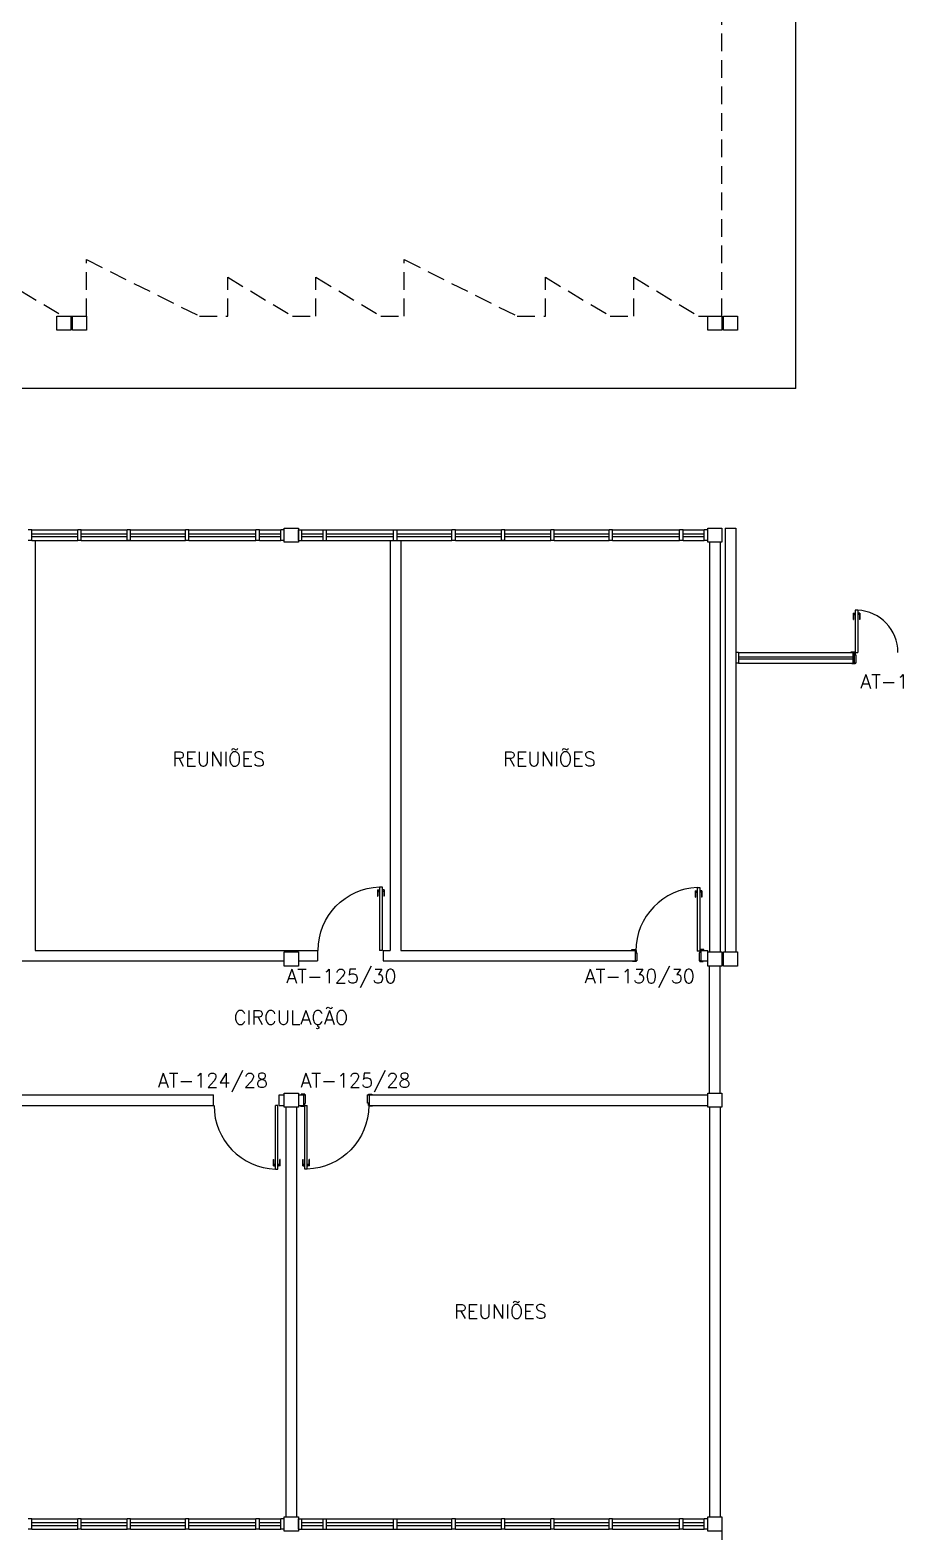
# Model space of a CAD drawing. Header units: millimetres. Extents: x 2069 to 2250, y 1124 to 1284.
# Drawn here: x 2190.05 to 2202.35, y 1149.87 to 1171.13 of the extents above; entities that cross this region are included whole.
import ezdxf

# ---------------------------------------------------------------- set-up
doc = ezdxf.new("R2010")
doc.units = ezdxf.units.MM
doc.linetypes.add('HIDDEN', pattern=[0.375, 0.25, -0.125])
for name, color, linetype in [('3', 3, 'Continuous'), ('ALV', 2, 'Continuous'), ('ENDEREÇO', 2, 'Continuous'), ('JANELA', 1, 'Continuous'), ('MACANETA', 1, 'Continuous'), ('MARCO', 2, 'Continuous'), ('PAVIMENTO', 1, 'Continuous'), ('PILARES', 3, 'Continuous'), ('PORTA', 2, 'Continuous'), ('PROJ', 1, 'HIDDEN'), ('TEXTO', 2, 'Continuous')]:
    doc.layers.add(name, color=color, linetype=linetype)
doc.styles.add('UNB-100', font='simplex.shx', dxfattribs={"height": 0.2})

# ---------------------------------------------------------------- blocks, each defined once
blk = doc.blocks.new('DOOR-60')
at = {"layer": 'MACANETA', "color": 1}
for p, q in [((-0.08, -0.555), (-0.08, -0.465)), ((-0.08, -0.465), (-0.075, -0.465)), ((-0.08, -0.555), (-0.053, -0.555)), ((-0.075, -0.555), (-0.075, -0.465)), ((-0.075, -0.535), (-0.053, -0.535)), ((-0.053, -0.528), (-0.05, -0.528)), ((-0.053, -0.563), (-0.053, -0.528)), ((-0.053, -0.563), (-0.05, -0.563)), ((-0.012, -0.528), (-0.015, -0.528)), ((-0.012, -0.563), (-0.015, -0.563)), ((-0.012, -0.563), (-0.012, -0.528)), ((0.01, -0.535), (-0.012, -0.535)), ((0.015, -0.555), (-0.012, -0.555)), ((0.01, -0.555), (0.01, -0.465)), ((0.015, -0.465), (0.01, -0.465)), ((0.015, -0.555), (0.015, -0.465))]:
    blk.add_line(p, q, dxfattribs=at)
at = {"layer": 'PORTA'}
for p, q in [((-0.05, -0.6), (-0.05, 0)), ((-0.015, 0), (-0.05, 0)), ((-0.015, -0.6), (-0.015, 0)), ((-0.05, -0.6), (-0.015, -0.6))]:
    blk.add_line(p, q, dxfattribs=at)
at = {"layer": 'PORTA', "color": 1}
blk.add_arc((-0.02, 0), 0.6, 180, 267.134, dxfattribs=at)
blk = doc.blocks.new('BRISEPRJ')
at = {"layer": 'PROJ'}
for p, q in [((0, 0), (0, 0.8)), ((0, 0.8), (1.6, 0)), ((2, 0), (2, 0.55)), ((2, 0.55), (2.917, 0)), ((3.25, 0), (3.25, 0.55)), ((3.25, 0.55), (4.167, 0)), ((1.6, 0), (2, 0)), ((2.917, 0), (3.25, 0)), ((4.167, 0), (4.5, 0))]:
    blk.add_line(p, q, dxfattribs=at)
blk = doc.blocks.new('DOOR-90')
at = {"color": 1}
blk.add_arc((-0.02, 0), 0.9, 180, 268.0898, dxfattribs=at)
at = {"layer": 'MACANETA', "color": 1}
for p, q in [((-0.08, -0.855), (-0.08, -0.765)), ((-0.08, -0.765), (-0.075, -0.765)), ((-0.075, -0.855), (-0.075, -0.765)), ((-0.075, -0.835), (-0.053, -0.835)), ((-0.053, -0.828), (-0.05, -0.828)), ((-0.053, -0.863), (-0.053, -0.828)), ((-0.012, -0.828), (-0.015, -0.828)), ((-0.012, -0.863), (-0.012, -0.828)), ((0.01, -0.835), (-0.012, -0.835)), ((0.01, -0.855), (0.01, -0.765)), ((0.015, -0.765), (0.01, -0.765)), ((0.015, -0.855), (0.015, -0.765)), ((-0.08, -0.855), (-0.053, -0.855)), ((-0.053, -0.863), (-0.05, -0.863)), ((-0.012, -0.863), (-0.015, -0.863)), ((0.015, -0.855), (-0.012, -0.855))]:
    blk.add_line(p, q, dxfattribs=at)
at = {"layer": 'PORTA'}
for p, q in [((-0.05, -0.9), (-0.05, 0)), ((-0.015, 0), (-0.05, 0)), ((-0.015, -0.9), (-0.015, 0)), ((-0.05, -0.9), (-0.015, -0.9))]:
    blk.add_line(p, q, dxfattribs=at)
blk = doc.blocks.new('DOOR90')
at = {"layer": 'MACANETA'}
for p, q in [((-0.015, -0.755), (-0.01, -0.755)), ((-0.015, -0.845), (-0.015, -0.755)), ((-0.015, -0.845), (0.012, -0.845)), ((-0.01, -0.845), (-0.01, -0.755)), ((-0.01, -0.825), (0.012, -0.825)), ((0.012, -0.853), (0.012, -0.818)), ((0.012, -0.818), (0.015, -0.818)), ((0.053, -0.818), (0.05, -0.818)), ((0.053, -0.853), (0.053, -0.818)), ((0.075, -0.825), (0.053, -0.825)), ((0.08, -0.845), (0.053, -0.845)), ((0.08, -0.755), (0.075, -0.755)), ((0.075, -0.845), (0.075, -0.755)), ((0.08, -0.845), (0.08, -0.755)), ((0.012, -0.853), (0.015, -0.853)), ((0.053, -0.853), (0.05, -0.853))]:
    blk.add_line(p, q, dxfattribs=at)
at = {"layer": 'PORTA'}
for p, q in [((0.015, -0.89), (0.015, 0.01)), ((0.015, 0.01), (0.05, 0.01)), ((0.05, -0.89), (0.05, 0.01)), ((0.05, -0.89), (0.015, -0.89))]:
    blk.add_line(p, q, dxfattribs=at)
at = {"layer": 'PORTA', "color": 1}
blk.add_arc((0.02, 0.01), 0.9, 271.9102, 0, dxfattribs=at)

msp = doc.modelspace()

# ---------------------------------------------------------------- linework, layer by layer
at = {"layer": 'ALV'}
for p, q in [((2199.89825, 1164.08127), (2199.89825, 1158.08127)), ((2199.89825, 1164.08127), (2200.04825, 1164.08127)), ((2200.04825, 1164.08127), (2200.04825, 1158.08127)), ((2190.12825, 1163.90627), (2190.12825, 1158.10277)), ((2195.15325, 1163.90627), (2195.15325, 1158.10277)), ((2195.30325, 1163.90627), (2195.30325, 1158.10277)), ((2199.67825, 1163.88127), (2199.67825, 1158.08127)), ((2199.82825, 1163.88127), (2199.82825, 1158.08127)), ((2201.72574, 1162.32047), (2201.72574, 1162.17047)), ((2201.72574, 1162.17047), (2201.72574, 1162.32047)), ((2201.72574, 1162.17047), (2201.72574, 1162.32047)), ((2201.72574, 1162.32047), (2201.72574, 1162.17047)), ((2190.12825, 1158.10277), (2194.12325, 1158.10277)), ((2193.85325, 1158.08127), (2193.85325, 1157.88127)), ((2194.12325, 1158.10277), (2194.12325, 1157.95277)), ((2195.05325, 1158.10277), (2195.05325, 1157.95277)), ((2195.05325, 1158.10277), (2195.15325, 1158.10277)), ((2195.30325, 1158.10277), (2198.62325, 1158.10277)), ((2198.62325, 1158.10277), (2198.62325, 1157.95277)), ((2199.55325, 1158.10277), (2199.55325, 1157.95277)), ((2199.55325, 1158.10277), (2199.65325, 1158.10277)), ((2199.65325, 1158.08127), (2199.65325, 1158.10277)), ((2189.87825, 1157.95277), (2193.65325, 1157.95277)), ((2193.85325, 1157.95277), (2194.12325, 1157.95277)), ((2195.05325, 1157.95277), (2198.62325, 1157.95277)), ((2199.55325, 1157.95277), (2199.65325, 1157.95277)), ((2199.67825, 1156.08127), (2199.67825, 1157.88127)), ((2199.82825, 1156.08127), (2199.82825, 1157.88127)), ((2187.85325, 1156.05627), (2192.64968, 1156.05627)), ((2187.85325, 1155.90627), (2192.64968, 1155.90627)), ((2192.64968, 1155.90627), (2192.64968, 1156.05627)), ((2193.57968, 1155.90627), (2193.57968, 1156.05627)), ((2193.57968, 1156.05627), (2193.65325, 1156.05627)), ((2193.57968, 1155.90627), (2193.65325, 1155.90627)), ((2193.85325, 1156.05627), (2193.92968, 1156.05627)), ((2193.85325, 1155.90627), (2193.92968, 1155.90627)), ((2193.92968, 1155.90627), (2193.92968, 1156.05627)), ((2194.85968, 1156.05627), (2199.65325, 1156.05627)), ((2194.85968, 1155.90627), (2194.85968, 1156.05627)), ((2194.85968, 1155.90627), (2199.65325, 1155.90627)), ((2193.67968, 1150.08127), (2193.67968, 1155.88127)), ((2193.82968, 1150.08127), (2193.82968, 1155.88127)), ((2199.67825, 1155.88127), (2199.67825, 1150.08127)), ((2199.82825, 1155.88127), (2199.82825, 1150.08127))]:
    msp.add_line(p, q, dxfattribs=at)
at = {"layer": 'JANELA', "color": 3}
for p, q in [((2190.07825, 1164.05627), (2190.02825, 1164.05627)), ((2190.07825, 1163.90627), (2190.07825, 1164.05627)), ((2190.77825, 1164.05627), (2190.72825, 1164.05627)), ((2190.72825, 1163.90627), (2190.72825, 1164.05627)), ((2190.77825, 1163.90627), (2190.77825, 1164.05627)), ((2191.42825, 1163.90627), (2191.42825, 1164.05627)), ((2191.47825, 1164.05627), (2191.42825, 1164.05627)), ((2191.47825, 1163.90627), (2191.47825, 1164.05627)), ((2192.25325, 1163.90627), (2192.25325, 1164.05627)), ((2192.30325, 1164.05627), (2192.25325, 1164.05627)), ((2192.30325, 1163.90627), (2192.30325, 1164.05627)), ((2193.30325, 1164.05627), (2193.25325, 1164.05627)), ((2193.25325, 1163.90627), (2193.25325, 1164.05627)), ((2193.30325, 1163.90627), (2193.30325, 1164.05627)), ((2193.65325, 1164.05627), (2193.60325, 1164.05627)), ((2193.60325, 1163.90627), (2193.60325, 1164.05627)), ((2193.65325, 1163.90627), (2193.65325, 1164.05627)), ((2193.85325, 1164.05627), (2193.90325, 1164.05627)), ((2193.85325, 1163.90627), (2193.85325, 1164.05627)), ((2193.90325, 1163.90627), (2193.90325, 1164.05627)), ((2194.20325, 1163.90627), (2194.20325, 1164.05627)), ((2194.20325, 1164.05627), (2194.25325, 1164.05627)), ((2194.25325, 1163.90627), (2194.25325, 1164.05627)), ((2195.20325, 1164.05627), (2195.25325, 1164.05627)), ((2195.20325, 1163.90627), (2195.20325, 1164.05627)), ((2195.25325, 1163.90627), (2195.25325, 1164.05627)), ((2196.02825, 1163.90627), (2196.02825, 1164.05627)), ((2196.07825, 1164.05627), (2196.02825, 1164.05627)), ((2196.07825, 1163.90627), (2196.07825, 1164.05627)), ((2196.77825, 1164.05627), (2196.72825, 1164.05627)), ((2196.72825, 1163.90627), (2196.72825, 1164.05627)), ((2196.77825, 1163.90627), (2196.77825, 1164.05627)), ((2197.47825, 1164.05627), (2197.42825, 1164.05627)), ((2197.42825, 1163.90627), (2197.42825, 1164.05627)), ((2197.47825, 1163.90627), (2197.47825, 1164.05627)), ((2198.25325, 1163.90627), (2198.25325, 1164.05627)), ((2198.30325, 1164.05627), (2198.25325, 1164.05627)), ((2198.30325, 1163.90627), (2198.30325, 1164.05627)), ((2199.30325, 1164.05627), (2199.25325, 1164.05627)), ((2199.25325, 1163.90627), (2199.25325, 1164.05627)), ((2199.30325, 1163.90627), (2199.30325, 1164.05627)), ((2199.65325, 1164.05627), (2199.60325, 1164.05627)), ((2199.60325, 1163.90627), (2199.60325, 1164.05627)), ((2199.65325, 1163.90627), (2199.65325, 1164.05627)), ((2190.07825, 1163.90627), (2190.02825, 1163.90627)), ((2190.77825, 1163.90627), (2190.72825, 1163.90627)), ((2191.42475, 1163.90627), (2191.48175, 1163.90627)), ((2191.47825, 1163.90627), (2191.42825, 1163.90627)), ((2191.44815, 1163.90627), (2191.45835, 1163.90627)), ((2192.30325, 1163.90627), (2192.25325, 1163.90627)), ((2193.30325, 1163.90627), (2193.25325, 1163.90627)), ((2193.65325, 1163.90627), (2193.60325, 1163.90627)), ((2193.85325, 1163.90627), (2193.90325, 1163.90627)), ((2194.20325, 1163.90627), (2194.25325, 1163.90627)), ((2195.20325, 1163.90627), (2195.25325, 1163.90627)), ((2196.07825, 1163.90627), (2196.02825, 1163.90627)), ((2196.72475, 1163.90627), (2196.78175, 1163.90627)), ((2196.77825, 1163.90627), (2196.72825, 1163.90627)), ((2196.74815, 1163.90627), (2196.75835, 1163.90627)), ((2197.47825, 1163.90627), (2197.42825, 1163.90627)), ((2198.30325, 1163.90627), (2198.25325, 1163.90627)), ((2199.30325, 1163.90627), (2199.25325, 1163.90627)), ((2199.65325, 1163.90627), (2199.60325, 1163.90627)), ((2201.72574, 1162.32047), (2201.70574, 1162.32047)), ((2201.70574, 1162.32047), (2201.70574, 1162.17047)), ((2201.70574, 1162.32047), (2201.70574, 1162.17047)), ((2201.72574, 1162.32047), (2201.70574, 1162.32047)), ((2201.70574, 1162.17047), (2201.72574, 1162.17047)), ((2201.70574, 1162.17047), (2201.72574, 1162.17047)), ((2190.07825, 1150.05627), (2190.02825, 1150.05627)), ((2190.07825, 1149.90627), (2190.07825, 1150.05627)), ((2190.72825, 1149.90627), (2190.72825, 1150.05627)), ((2190.77825, 1150.05627), (2190.72825, 1150.05627)), ((2190.77825, 1149.90627), (2190.77825, 1150.05627)), ((2191.42825, 1149.90627), (2191.42825, 1150.05627)), ((2191.47825, 1150.05627), (2191.42825, 1150.05627)), ((2191.47825, 1149.90627), (2191.47825, 1150.05627)), ((2192.25325, 1149.90627), (2192.25325, 1150.05627)), ((2192.30325, 1150.05627), (2192.25325, 1150.05627)), ((2192.30325, 1149.90627), (2192.30325, 1150.05627)), ((2193.25325, 1149.90627), (2193.25325, 1150.05627)), ((2193.30325, 1150.05627), (2193.25325, 1150.05627)), ((2193.30325, 1149.90627), (2193.30325, 1150.05627)), ((2193.60325, 1149.90627), (2193.60325, 1150.05627)), ((2193.65325, 1150.05627), (2193.60325, 1150.05627)), ((2193.65325, 1149.90627), (2193.65325, 1150.05627)), ((2193.85325, 1150.05627), (2193.90325, 1150.05627)), ((2193.85325, 1149.90627), (2193.85325, 1150.05627)), ((2193.90325, 1149.90627), (2193.90325, 1150.05627)), ((2194.20325, 1149.90627), (2194.20325, 1150.05627)), ((2194.20325, 1150.05627), (2194.25325, 1150.05627)), ((2194.25325, 1149.90627), (2194.25325, 1150.05627)), ((2195.20325, 1149.90627), (2195.20325, 1150.05627)), ((2195.20325, 1150.05627), (2195.25325, 1150.05627)), ((2195.25325, 1149.90627), (2195.25325, 1150.05627)), ((2196.02825, 1149.90627), (2196.02825, 1150.05627)), ((2196.07825, 1150.05627), (2196.02825, 1150.05627)), ((2196.07825, 1149.90627), (2196.07825, 1150.05627)), ((2196.72825, 1149.90627), (2196.72825, 1150.05627)), ((2196.77825, 1150.05627), (2196.72825, 1150.05627)), ((2196.77825, 1149.90627), (2196.77825, 1150.05627)), ((2197.47825, 1150.05627), (2197.42825, 1150.05627)), ((2197.42825, 1149.90627), (2197.42825, 1150.05627)), ((2197.47825, 1149.90627), (2197.47825, 1150.05627)), ((2198.25325, 1149.90627), (2198.25325, 1150.05627)), ((2198.30325, 1150.05627), (2198.25325, 1150.05627)), ((2198.30325, 1149.90627), (2198.30325, 1150.05627)), ((2199.25325, 1149.90627), (2199.25325, 1150.05627)), ((2199.30325, 1150.05627), (2199.25325, 1150.05627)), ((2199.30325, 1149.90627), (2199.30325, 1150.05627)), ((2199.60325, 1149.90627), (2199.60325, 1150.05627)), ((2199.65325, 1150.05627), (2199.60325, 1150.05627)), ((2199.65325, 1149.90627), (2199.65325, 1150.05627)), ((2190.07825, 1149.90627), (2190.02825, 1149.90627)), ((2190.77825, 1149.90627), (2190.72825, 1149.90627)), ((2191.47825, 1149.90627), (2191.42825, 1149.90627)), ((2192.30325, 1149.90627), (2192.25325, 1149.90627)), ((2193.30325, 1149.90627), (2193.25325, 1149.90627)), ((2193.65325, 1149.90627), (2193.60325, 1149.90627)), ((2193.85325, 1149.90627), (2193.90325, 1149.90627)), ((2194.20325, 1149.90627), (2194.25325, 1149.90627)), ((2195.20325, 1149.90627), (2195.25325, 1149.90627)), ((2196.07825, 1149.90627), (2196.02825, 1149.90627)), ((2196.77825, 1149.90627), (2196.72825, 1149.90627)), ((2197.47825, 1149.90627), (2197.42825, 1149.90627)), ((2198.30325, 1149.90627), (2198.25325, 1149.90627)), ((2199.30325, 1149.90627), (2199.25325, 1149.90627)), ((2199.65325, 1149.90627), (2199.60325, 1149.90627))]:
    msp.add_line(p, q, dxfattribs=at)
at = {"layer": 'JANELA', "color": 1}
for p, q in [((2190.07825, 1164.05627), (2190.72825, 1164.05627)), ((2190.07825, 1164.00127), (2190.72825, 1164.00127)), ((2190.77825, 1164.05627), (2191.42825, 1164.05627)), ((2190.77825, 1164.00127), (2191.42825, 1164.00127)), ((2191.47825, 1164.05627), (2192.25325, 1164.05627)), ((2191.47825, 1164.00127), (2192.25325, 1164.00127)), ((2192.30325, 1164.05627), (2193.25325, 1164.05627)), ((2192.30325, 1164.00127), (2193.25325, 1164.00127)), ((2193.30325, 1164.05627), (2193.60325, 1164.05627)), ((2193.30325, 1164.00127), (2193.60325, 1164.00127)), ((2193.90325, 1164.05627), (2194.20325, 1164.05627)), ((2193.90325, 1164.00127), (2194.20325, 1164.00127)), ((2194.25325, 1164.05627), (2195.20325, 1164.05627)), ((2194.25325, 1164.00127), (2195.20325, 1164.00127)), ((2195.25325, 1164.05627), (2196.02825, 1164.05627)), ((2195.25325, 1164.00127), (2196.02825, 1164.00127)), ((2196.07825, 1164.05627), (2196.72825, 1164.05627)), ((2196.07825, 1164.00127), (2196.72825, 1164.00127)), ((2196.77825, 1164.05627), (2197.42825, 1164.05627)), ((2196.77825, 1164.00127), (2197.42825, 1164.00127)), ((2197.47825, 1164.05627), (2198.25325, 1164.05627)), ((2197.47825, 1164.00127), (2198.25325, 1164.00127)), ((2198.30325, 1164.05627), (2199.25325, 1164.05627)), ((2198.30325, 1164.00127), (2199.25325, 1164.00127)), ((2199.30325, 1164.05627), (2199.60325, 1164.05627)), ((2199.30325, 1164.00127), (2199.60325, 1164.00127)), ((2190.07825, 1163.96127), (2190.72825, 1163.96127)), ((2190.07825, 1163.90627), (2190.72825, 1163.90627)), ((2190.77825, 1163.96127), (2191.42825, 1163.96127)), ((2190.77825, 1163.90627), (2191.42825, 1163.90627)), ((2191.47825, 1163.96127), (2192.25325, 1163.96127)), ((2191.47825, 1163.90627), (2192.25325, 1163.90627)), ((2192.30325, 1163.96127), (2193.25325, 1163.96127)), ((2192.30325, 1163.90627), (2193.25325, 1163.90627)), ((2193.30325, 1163.96127), (2193.60325, 1163.96127)), ((2193.30325, 1163.90627), (2193.60325, 1163.90627)), ((2193.90325, 1163.96127), (2194.20325, 1163.96127)), ((2193.90325, 1163.90627), (2194.20325, 1163.90627)), ((2194.25325, 1163.96127), (2195.20325, 1163.96127)), ((2194.25325, 1163.90627), (2195.20325, 1163.90627)), ((2195.25325, 1163.96127), (2196.02825, 1163.96127)), ((2195.25325, 1163.90627), (2196.02825, 1163.90627)), ((2196.07825, 1163.96127), (2196.72825, 1163.96127)), ((2196.07825, 1163.90627), (2196.72825, 1163.90627)), ((2196.77825, 1163.96127), (2197.42825, 1163.96127)), ((2196.77825, 1163.90627), (2197.42825, 1163.90627)), ((2197.47825, 1163.96127), (2198.25325, 1163.96127)), ((2197.47825, 1163.90627), (2198.25325, 1163.90627)), ((2198.30325, 1163.96127), (2199.25325, 1163.96127)), ((2198.30325, 1163.90627), (2199.25325, 1163.90627)), ((2199.30325, 1163.96127), (2199.60325, 1163.96127)), ((2199.30325, 1163.90627), (2199.60325, 1163.90627)), ((2190.07825, 1150.05627), (2190.72825, 1150.05627)), ((2190.07825, 1150.00127), (2190.72825, 1150.00127)), ((2190.07825, 1149.96127), (2190.72825, 1149.96127)), ((2190.77825, 1150.05627), (2191.42825, 1150.05627)), ((2190.77825, 1150.00127), (2191.42825, 1150.00127)), ((2190.77825, 1149.96127), (2191.42825, 1149.96127)), ((2191.47825, 1150.05627), (2192.25325, 1150.05627)), ((2191.47825, 1150.00127), (2192.25325, 1150.00127)), ((2191.47825, 1149.96127), (2192.25325, 1149.96127)), ((2192.30325, 1150.05627), (2193.25325, 1150.05627)), ((2192.30325, 1150.00127), (2193.25325, 1150.00127)), ((2192.30325, 1149.96127), (2193.25325, 1149.96127)), ((2193.30325, 1150.05627), (2193.60325, 1150.05627)), ((2193.30325, 1150.00127), (2193.60325, 1150.00127)), ((2193.30325, 1149.96127), (2193.60325, 1149.96127)), ((2193.90325, 1150.05627), (2194.20325, 1150.05627)), ((2193.90325, 1150.00127), (2194.20325, 1150.00127)), ((2193.90325, 1149.96127), (2194.20325, 1149.96127)), ((2194.25325, 1150.05627), (2195.20325, 1150.05627)), ((2194.25325, 1150.00127), (2195.20325, 1150.00127)), ((2194.25325, 1149.96127), (2195.20325, 1149.96127)), ((2195.25325, 1150.05627), (2196.02825, 1150.05627)), ((2195.25325, 1150.00127), (2196.02825, 1150.00127)), ((2195.25325, 1149.96127), (2196.02825, 1149.96127)), ((2196.07825, 1150.05627), (2196.72825, 1150.05627)), ((2196.07825, 1150.00127), (2196.72825, 1150.00127)), ((2196.07825, 1149.96127), (2196.72825, 1149.96127)), ((2196.77825, 1150.05627), (2197.42825, 1150.05627)), ((2196.77825, 1150.00127), (2197.42825, 1150.00127)), ((2196.77825, 1149.96127), (2197.42825, 1149.96127)), ((2197.47825, 1150.05627), (2198.25325, 1150.05627)), ((2197.47825, 1150.00127), (2198.25325, 1150.00127)), ((2197.47825, 1149.96127), (2198.25325, 1149.96127)), ((2198.30325, 1150.05627), (2199.25325, 1150.05627)), ((2198.30325, 1150.00127), (2199.25325, 1150.00127)), ((2198.30325, 1149.96127), (2199.25325, 1149.96127)), ((2199.30325, 1150.05627), (2199.60325, 1150.05627)), ((2199.30325, 1150.00127), (2199.60325, 1150.00127)), ((2199.30325, 1149.96127), (2199.60325, 1149.96127)), ((2190.07825, 1149.90627), (2190.72825, 1149.90627)), ((2190.77825, 1149.90627), (2191.42825, 1149.90627)), ((2191.47825, 1149.90627), (2192.25325, 1149.90627)), ((2192.30325, 1149.90627), (2193.25325, 1149.90627)), ((2193.30325, 1149.90627), (2193.60325, 1149.90627)), ((2193.90325, 1149.90627), (2194.20325, 1149.90627)), ((2194.25325, 1149.90627), (2195.20325, 1149.90627)), ((2195.25325, 1149.90627), (2196.02825, 1149.90627)), ((2196.07825, 1149.90627), (2196.72825, 1149.90627)), ((2196.77825, 1149.90627), (2197.42825, 1149.90627)), ((2197.47825, 1149.90627), (2198.25325, 1149.90627)), ((2198.30325, 1149.90627), (2199.25325, 1149.90627)), ((2199.30325, 1149.90627), (2199.60325, 1149.90627))]:
    msp.add_line(p, q, dxfattribs=at)
at = {"layer": 'JANELA'}
for p, q in [((2200.08825, 1162.32047), (2201.70574, 1162.32047)), ((2200.08825, 1162.32047), (2201.70574, 1162.32047)), ((2200.08825, 1162.26047), (2201.70574, 1162.26047)), ((2200.08825, 1162.26047), (2201.70574, 1162.26047)), ((2200.08825, 1162.23047), (2201.70574, 1162.23047)), ((2200.08825, 1162.23047), (2201.70574, 1162.23047)), ((2200.08825, 1162.17047), (2201.70574, 1162.17047)), ((2200.08825, 1162.17047), (2201.70574, 1162.17047))]:
    msp.add_line(p, q, dxfattribs=at)
at = {"layer": 'MARCO'}
for p, q in [((2201.68074, 1162.32047), (2201.68074, 1162.33047)), ((2201.68074, 1162.33047), (2201.73074, 1162.33047)), ((2201.72574, 1162.32047), (2201.73074, 1162.32047)), ((2201.73074, 1162.33047), (2201.73074, 1162.32047)), ((2201.73074, 1162.32047), (2201.74074, 1162.32047)), ((2201.74074, 1162.32047), (2201.74074, 1162.28547)), ((2201.74074, 1162.28547), (2201.75074, 1162.28547)), ((2201.75074, 1162.28547), (2201.75074, 1162.17047)), ((2201.69074, 1162.16047), (2201.69074, 1162.17047)), ((2201.74074, 1162.16047), (2201.69074, 1162.16047)), ((2201.72574, 1162.17047), (2201.74074, 1162.17047)), ((2201.75074, 1162.17047), (2201.74074, 1162.17047)), ((2201.74074, 1162.17047), (2201.74074, 1162.16047)), ((2198.57825, 1158.10277), (2198.57825, 1158.11277)), ((2198.57825, 1158.11277), (2198.62825, 1158.11277)), ((2198.62325, 1158.10277), (2198.62825, 1158.10277)), ((2198.62825, 1158.11277), (2198.62825, 1158.10277)), ((2198.62825, 1158.10277), (2198.63825, 1158.10277)), ((2198.63825, 1158.10277), (2198.63825, 1158.06777)), ((2198.63825, 1158.06777), (2198.64825, 1158.06777)), ((2198.64825, 1158.06777), (2198.64825, 1157.95277)), ((2199.53825, 1158.06777), (2199.52825, 1158.06777)), ((2199.52825, 1158.06777), (2199.52825, 1157.95277)), ((2199.53825, 1158.10277), (2199.53825, 1158.06777)), ((2199.54825, 1158.10277), (2199.53825, 1158.10277)), ((2199.59825, 1158.11277), (2199.54825, 1158.11277)), ((2199.54825, 1158.11277), (2199.54825, 1158.10277)), ((2199.55325, 1158.10277), (2199.54825, 1158.10277)), ((2199.59825, 1158.10277), (2199.59825, 1158.11277)), ((2198.58825, 1157.94277), (2198.58825, 1157.95277)), ((2198.63825, 1157.94277), (2198.58825, 1157.94277)), ((2198.62325, 1157.95277), (2198.63825, 1157.95277)), ((2198.64825, 1157.95277), (2198.63825, 1157.95277)), ((2198.63825, 1157.95277), (2198.63825, 1157.94277)), ((2199.52825, 1157.95277), (2199.53825, 1157.95277)), ((2199.53825, 1157.95277), (2199.53825, 1157.94277)), ((2199.55325, 1157.95277), (2199.53825, 1157.95277)), ((2199.53825, 1157.94277), (2199.58825, 1157.94277)), ((2199.58825, 1157.94277), (2199.58825, 1157.95277)), ((2193.88468, 1155.90627), (2193.88468, 1155.89627)), ((2193.88468, 1155.89627), (2193.93468, 1155.89627)), ((2193.94468, 1156.06627), (2193.89468, 1156.06627)), ((2193.89468, 1156.06627), (2193.89468, 1156.05627)), ((2193.92968, 1156.05627), (2193.94468, 1156.05627)), ((2193.92968, 1155.90627), (2193.93468, 1155.90627)), ((2193.93468, 1155.89627), (2193.93468, 1155.90627)), ((2193.93468, 1155.90627), (2193.94468, 1155.90627)), ((2193.94468, 1156.05627), (2193.94468, 1156.06627)), ((2193.95468, 1156.05627), (2193.94468, 1156.05627)), ((2193.94468, 1155.90627), (2193.94468, 1155.94127)), ((2193.94468, 1155.94127), (2193.95468, 1155.94127)), ((2193.95468, 1155.94127), (2193.95468, 1156.05627)), ((2194.83468, 1155.94127), (2194.83468, 1156.05627)), ((2194.83468, 1156.05627), (2194.84468, 1156.05627)), ((2194.84468, 1155.94127), (2194.83468, 1155.94127)), ((2194.84468, 1156.06627), (2194.89468, 1156.06627)), ((2194.84468, 1156.05627), (2194.84468, 1156.06627)), ((2194.85968, 1156.05627), (2194.84468, 1156.05627)), ((2194.84468, 1155.90627), (2194.84468, 1155.94127)), ((2194.85468, 1155.90627), (2194.84468, 1155.90627)), ((2194.85468, 1155.89627), (2194.85468, 1155.90627)), ((2194.85968, 1155.90627), (2194.85468, 1155.90627)), ((2194.90468, 1155.89627), (2194.85468, 1155.89627)), ((2194.89468, 1156.06627), (2194.89468, 1156.05627)), ((2194.90468, 1155.90627), (2194.90468, 1155.89627))]:
    msp.add_line(p, q, dxfattribs=at)
at = {"layer": 'PAVIMENTO'}
for p, q in [((2200.89825, 1166.05627), (2200.89825, 1190.00312)), ((2200.89825, 1166.05627), (2180.44825, 1166.05627)), ((2199.85325, 1149.88127), (2199.85325, 1139.90627))]:
    msp.add_line(p, q, dxfattribs=at)
at = {"layer": 'PILARES'}
for p, q in [((2193.65325, 1164.08127), (2193.85325, 1164.08127)), ((2193.65325, 1163.88127), (2193.65325, 1164.08127)), ((2193.85325, 1164.08127), (2193.85325, 1163.88127)), ((2199.65325, 1163.88127), (2199.65325, 1164.08127)), ((2199.65325, 1164.08127), (2199.85325, 1164.08127)), ((2199.85325, 1164.08127), (2199.85325, 1163.88127)), ((2193.85325, 1163.88127), (2193.65325, 1163.88127)), ((2199.85325, 1163.88127), (2199.65325, 1163.88127)), ((2193.65325, 1158.08127), (2193.85325, 1158.08127)), ((2193.65325, 1157.88127), (2193.65325, 1158.08127)), ((2199.65325, 1157.88127), (2199.65325, 1158.08127)), ((2199.65325, 1158.08127), (2199.85325, 1158.08127)), ((2199.85325, 1158.08127), (2199.85325, 1157.88127)), ((2199.87325, 1157.88127), (2199.87325, 1158.08127)), ((2199.87325, 1158.08127), (2200.07325, 1158.08127)), ((2200.07325, 1158.08127), (2200.07325, 1157.88127)), ((2193.85325, 1157.88127), (2193.65325, 1157.88127)), ((2199.85325, 1157.88127), (2199.65325, 1157.88127)), ((2200.07325, 1157.88127), (2199.87325, 1157.88127)), ((2193.65325, 1156.08127), (2193.85325, 1156.08127)), ((2193.65325, 1155.88127), (2193.65325, 1156.08127)), ((2193.85325, 1156.08127), (2193.85325, 1155.88127)), ((2199.65325, 1156.08127), (2199.85325, 1156.08127)), ((2199.65325, 1155.88127), (2199.65325, 1156.08127)), ((2199.85325, 1156.08127), (2199.85325, 1155.88127)), ((2193.85325, 1155.88127), (2193.65325, 1155.88127)), ((2199.85325, 1155.88127), (2199.65325, 1155.88127)), ((2193.65325, 1150.08127), (2193.85325, 1150.08127)), ((2193.65325, 1149.88127), (2193.65325, 1150.08127)), ((2193.85325, 1150.08127), (2193.85325, 1149.88127)), ((2199.65325, 1149.88127), (2199.65325, 1150.08127)), ((2199.65325, 1150.08127), (2199.85325, 1150.08127)), ((2199.85325, 1150.08127), (2199.85325, 1149.88127)), ((2193.85325, 1149.88127), (2193.65325, 1149.88127)), ((2199.85325, 1149.88127), (2199.65325, 1149.88127))]:
    msp.add_line(p, q, dxfattribs=at)
for points in [[(2190.63325, 1167.08127), (2190.63325, 1166.88127), (2190.43325, 1166.88127), (2190.43325, 1167.08127)], [(2190.85325, 1167.08127), (2190.85325, 1166.88127), (2190.65325, 1166.88127), (2190.65325, 1167.08127)], [(2199.85325, 1167.08127), (2199.85325, 1166.88127), (2199.65325, 1166.88127), (2199.65325, 1167.08127)], [(2200.07325, 1167.08127), (2200.07325, 1166.88127), (2199.87325, 1166.88127), (2199.87325, 1167.08127)]]:
    msp.add_lwpolyline(points, close=True, dxfattribs=at)
at = {"layer": 'PORTA'}
for p, q in [((2200.08825, 1162.32047), (2200.04825, 1162.32047)), ((2200.08825, 1162.32047), (2200.08825, 1162.17047)), ((2200.08825, 1162.17047), (2200.04825, 1162.17047))]:
    msp.add_line(p, q, dxfattribs=at)
at = {"layer": 'PROJ'}
msp.add_line((2199.85325, 1167.08127), (2199.85325, 1189.60127), dxfattribs=at)

# ---------------------------------------------------------------- block references
at = {"layer": '3', "rotation": 180.0000000051447}
msp.add_blockref('DOOR90', (2199.55325, 1158.10277), dxfattribs=at)
at = {"layer": 'PORTA', "rotation": 180.0000000025723}
msp.add_blockref('DOOR-60', (2201.72574, 1162.32047), dxfattribs=at)
msp.add_blockref('DOOR-60', (2201.72574, 1162.32047), dxfattribs=at)
at = {"layer": 'PORTA', "xscale": -1, "rotation": 180}
msp.add_blockref('DOOR-90', (2195.05325, 1158.10277), dxfattribs=at)
at = {"layer": 'PORTA'}
msp.add_blockref('DOOR-90', (2193.57968, 1155.90627), dxfattribs=at)
at = {"layer": 'PORTA', "color": 1, "xscale": -1, "rotation": 359.9999999948552}
msp.add_blockref('DOOR-90', (2193.92968, 1155.90627), dxfattribs=at)
at = {"layer": 'PROJ'}
for p in [(2186.35325, 1167.08127), (2190.85325, 1167.08127), (2195.35325, 1167.08127)]:
    msp.add_blockref('BRISEPRJ', p, dxfattribs=at)

# ---------------------------------------------------------------- texts
at = {"layer": 'ENDEREÇO', "style": 'UNB-100'}
for s, p in [('AT-133/35', (2201.81199, 1161.80944)), ('AT-125/30', (2193.68354, 1157.6386)), ('AT-130/30', (2197.90934, 1157.6386)), ('AT-124/28', (2191.86392, 1156.1625)), ('AT-125/28', (2193.88343, 1156.1625))]:
    msp.add_text(s, height=0.2, dxfattribs=at).set_placement(p)
at = {"layer": 'TEXTO', "style": 'UNB-100'}
for s, p in [('REUNIÕES', (2192.07015, 1160.71233)), ('REUNIÕES', (2196.75423, 1160.71233)), ('CIRCULAÇÃO', (2192.93931, 1157.05087)), ('REUNIÕES', (2196.0606, 1152.88944))]:
    msp.add_text(s, height=0.2, dxfattribs=at).set_placement(p)

doc.saveas('drawing.dxf')
